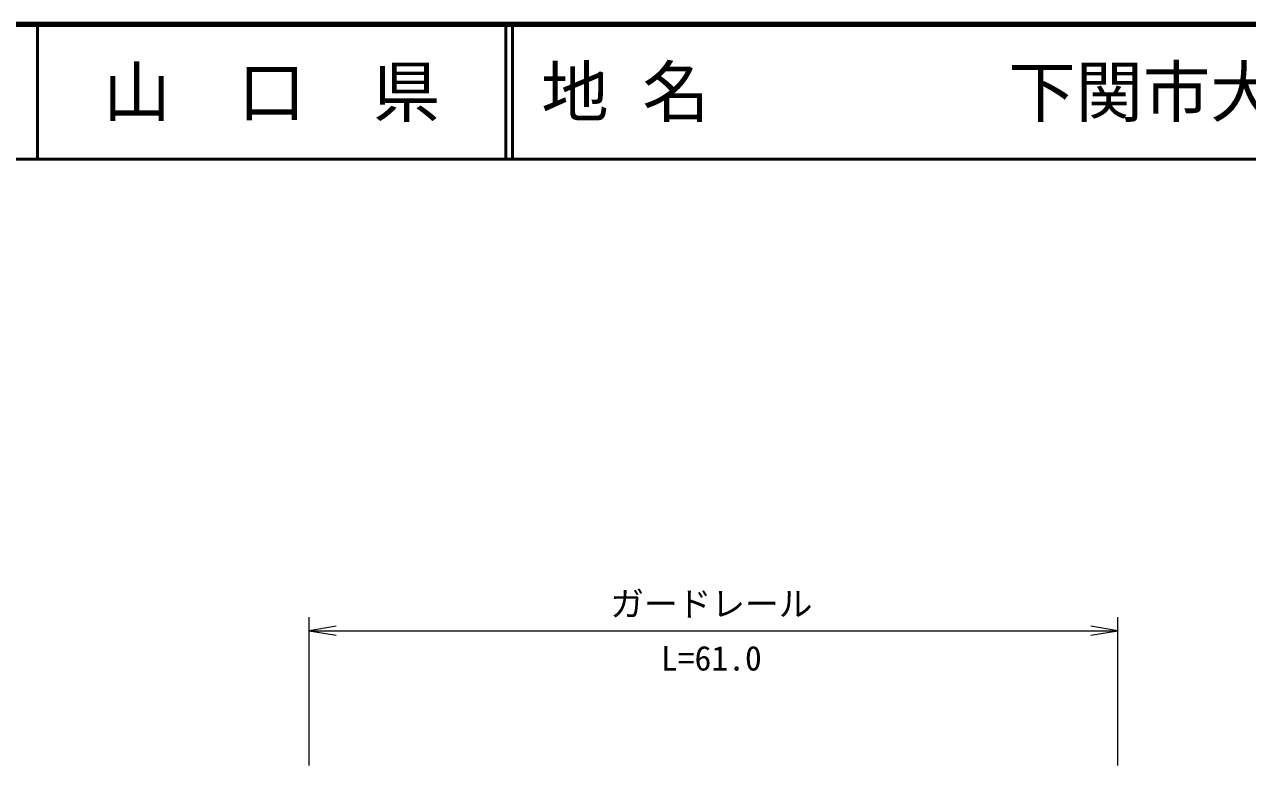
# Model space of a CAD drawing. Units: millimetres, scale not verified. Extents: x 40000 to 680000, y 20000 to 380000.
# Drawn here: x 332027 to 422788, y 325000 to 380000 of the extents above; entities that cross this region are included whole.
import ezdxf
from ezdxf.enums import TextEntityAlignment as Align

# ---------------------------------------------------------------- set-up
doc = ezdxf.new("R2010")
doc.units = ezdxf.units.MM
doc.header["$LTSCALE"] = 1000
for name, color, linetype, lineweight in [('M-STR-HTXT', 7, 'Continuous', 13), ('M-TTL', 2, 'Continuous', 140), ('M-TTL-LINE', 7, 'Continuous', 50)]:
    doc.layers.add(name, color=color, linetype=linetype, lineweight=lineweight)
doc.layers.add('M-TTL-TXT', color=7, linetype='Continuous')
doc.styles.add('ＭＳ ゴシック', font='')
doc.styles.get('ＭＳ ゴシック').set_extended_font_data('MS Gothic')

# ---------------------------------------------------------------- blocks, each defined once
blk = doc.blocks.new('open_arrow')
at = {"color": 0, "linetype": 'Continuous', "lineweight": -2}
blk.add_lwpolyline([(7.5, 1.25), (0, 0), (7.5, -1.25)], dxfattribs=at)

msp = doc.modelspace()

# ---------------------------------------------------------------- linework, layer by layer
at = {"layer": 'M-STR-HTXT'}
for p, q in [((353158, 325000), (353158, 336000)), ((413161, 325000), (413161, 336000)), ((353158, 335000), (413161, 335000))]:
    msp.add_line(p, q, dxfattribs=at)
at = {"layer": 'M-TTL'}
msp.add_line((680000, 380000), (40000, 380000), dxfattribs=at)
at = {"layer": 'M-TTL-LINE'}
for p, q in [((333000, 380000), (333000, 370000)), ((367750, 380000), (367750, 370000)), ((368250, 380000), (368250, 370000)), ((40000, 370000), (680000, 370000))]:
    msp.add_line(p, q, dxfattribs=at)

# ---------------------------------------------------------------- block references
at = {"layer": 'M-STR-HTXT', "xscale": 267, "yscale": 267}
msp.add_blockref('open_arrow', (353158, 335000), dxfattribs=at)
at = {"layer": 'M-STR-HTXT', "xscale": 267, "yscale": 267, "rotation": 180}
msp.add_blockref('open_arrow', (413161, 335000), dxfattribs=at)

# ---------------------------------------------------------------- texts
at = {"layer": 'M-STR-HTXT', "style": 'ＭＳ ゴシック'}
msp.add_text('ガードレール', height=1833, dxfattribs=at).set_placement((383000, 337000), align=Align.MIDDLE_CENTER)
msp.add_text('L=61.0', height=1833, dxfattribs=at).set_placement((383000, 331500), align=Align.BOTTOM_CENTER)
at = {"layer": 'M-TTL-TXT', "style": 'ＭＳ ゴシック'}
msp.add_text('山\u3000口\u3000県', height=3666, dxfattribs=at).set_placement((350375, 375000), align=Align.MIDDLE_CENTER)
for s, p in [('地 名', (370380, 375000)), ('下関市大字植田', (405024, 375000))]:
    msp.add_text(s, height=3666, dxfattribs=at).set_placement(p, align=Align.MIDDLE_LEFT)

doc.saveas('drawing.dxf')
